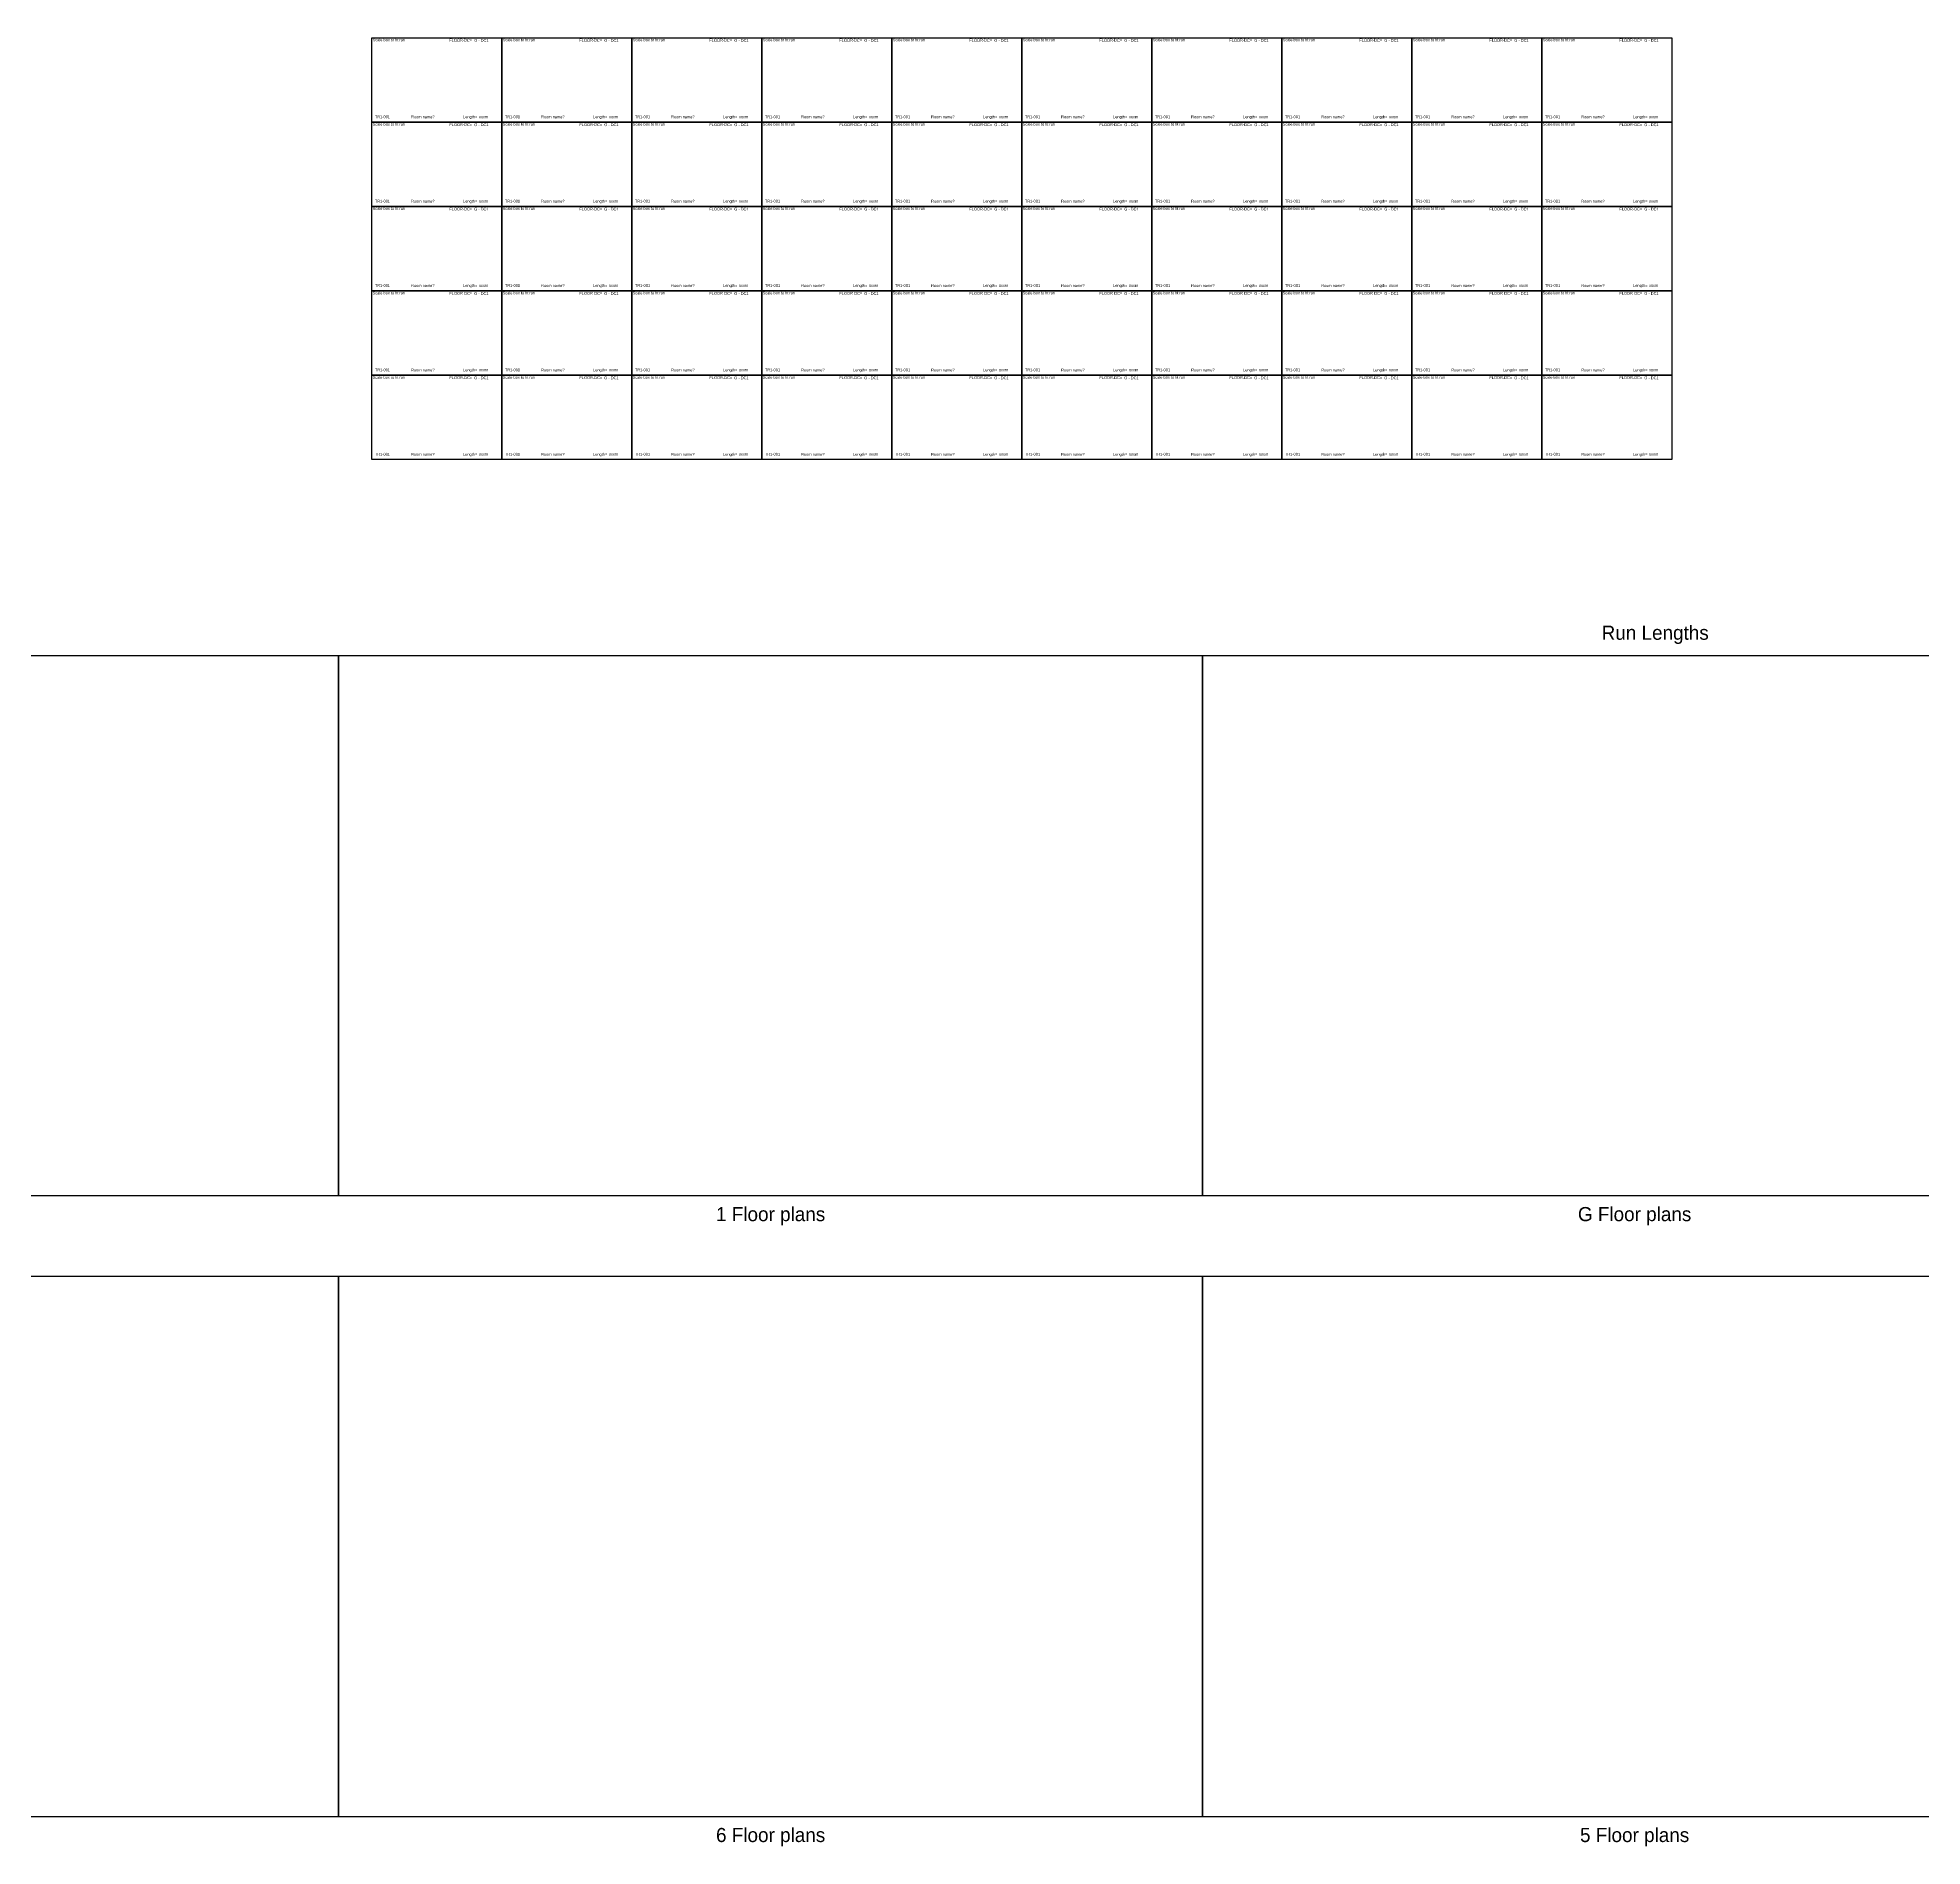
# Model space of a CAD drawing. Header units: millimetres. Extents: x 0 to 21838947, y -10538 to 10000000.
# Drawn here: x 20505031 to 21171989, y -10538 to 629686 of the extents above; entities that cross this region are included whole.
import ezdxf
from ezdxf.enums import TextEntityAlignment as Align

# ---------------------------------------------------------------- set-up
doc = ezdxf.new("R2010")
doc.units = ezdxf.units.MM
doc.layers.get('0').update_dxf_attribs({"lineweight": 30})
doc.layers.add('-00', color=7, linetype='Continuous', lineweight=30)

# ---------------------------------------------------------------- blocks, each defined once
blk = doc.blocks.new('CAT5 RUN')
blk.add_lwpolyline([(-46009, 29864), (0, 29864), (0, 0), (-46009, 0)], close=True)
blk.add_text('Scale box to fit run', height=1000).set_placement((-45675, 29109), align=Align.MIDDLE_LEFT)
for s, p in [('FLOOR-DC=', (-10503, 28957)), ('Length=', (-8641, 1848))]:
    blk.add_text(s, height=1000).set_placement(p, align=Align.MIDDLE_RIGHT)
for tag, p in [('FLOOR/DC', (-9717, 28419)), ('TAP', (-44900, 1364)), ('ROOM', (-32056, 1336)), ('LENGTH', (-8035, 1364))]:
    blk.add_attdef(tag, p, '', height=1000)

msp = doc.modelspace()

# ---------------------------------------------------------------- linework, layer by layer
at = {"layer": '-00'}
for points in [[(20611531, 410903), (20305765, 410903), (20305765, 219786), (20611531, 219786)], [(20917296, 410903), (20611531, 410903), (20611531, 219786), (20917296, 219786)], [(21223062, 410903), (20917296, 410903), (20917296, 219786), (21223062, 219786)], [(20611531, 191116), (20305765, 191116), (20305765, 0), (20611531, 0)], [(20917296, 191116), (20611531, 191116), (20611531, 0), (20917296, 0)], [(21223062, 191116), (20917296, 191116), (20917296, 0), (21223062, 0)]]:
    msp.add_lwpolyline(points, close=True, dxfattribs=at)

# ---------------------------------------------------------------- block references
ref = msp.add_blockref('CAT5 RUN', (20669242, 599822), dxfattribs=at)
ref.add_attrib('FLOOR/DC', 'G - DC1', (20659524, 628240), dxfattribs={"height": 1000})
ref.add_attrib('LENGTH', 'xxxm', (20661207, 601186), dxfattribs={"height": 1000})
ref.add_attrib('TAP', 'TR1-001', (20624342, 601186), dxfattribs={"height": 1000})
ref.add_attrib('ROOM', 'Room name?', (20637185, 601158), dxfattribs={"height": 1000})
ref = msp.add_blockref('CAT5 RUN', (20715251, 599822), dxfattribs=at)
ref.add_attrib('FLOOR/DC', 'G - DC1', (20705534, 628240), dxfattribs={"height": 1000})
ref.add_attrib('LENGTH', 'xxxm', (20707216, 601186), dxfattribs={"height": 1000})
ref.add_attrib('TAP', 'TR1-001', (20670351, 601186), dxfattribs={"height": 1000})
ref.add_attrib('ROOM', 'Room name?', (20683195, 601158), dxfattribs={"height": 1000})
ref = msp.add_blockref('CAT5 RUN', (20761261, 599822), dxfattribs=at)
ref.add_attrib('FLOOR/DC', 'G - DC1', (20751543, 628240), dxfattribs={"height": 1000})
ref.add_attrib('LENGTH', 'xxxm', (20753226, 601186), dxfattribs={"height": 1000})
ref.add_attrib('TAP', 'TR1-001', (20716360, 601186), dxfattribs={"height": 1000})
ref.add_attrib('ROOM', 'Room name?', (20729204, 601158), dxfattribs={"height": 1000})
ref = msp.add_blockref('CAT5 RUN', (20807270, 599822), dxfattribs=at)
ref.add_attrib('FLOOR/DC', 'G - DC1', (20797553, 628240), dxfattribs={"height": 1000})
ref.add_attrib('LENGTH', 'xxxm', (20799235, 601186), dxfattribs={"height": 1000})
ref.add_attrib('TAP', 'TR1-001', (20762370, 601186), dxfattribs={"height": 1000})
ref.add_attrib('ROOM', 'Room name?', (20775214, 601158), dxfattribs={"height": 1000})
ref = msp.add_blockref('CAT5 RUN', (20853280, 599822), dxfattribs=at)
ref.add_attrib('FLOOR/DC', 'G - DC1', (20843562, 628240), dxfattribs={"height": 1000})
ref.add_attrib('LENGTH', 'xxxm', (20845245, 601186), dxfattribs={"height": 1000})
ref.add_attrib('TAP', 'TR1-001', (20808379, 601186), dxfattribs={"height": 1000})
ref.add_attrib('ROOM', 'Room name?', (20821223, 601158), dxfattribs={"height": 1000})
ref = msp.add_blockref('CAT5 RUN', (20899289, 599822), dxfattribs=at)
ref.add_attrib('FLOOR/DC', 'G - DC1', (20889572, 628240), dxfattribs={"height": 1000})
ref.add_attrib('LENGTH', 'xxxm', (20891254, 601186), dxfattribs={"height": 1000})
ref.add_attrib('TAP', 'TR1-001', (20854389, 601186), dxfattribs={"height": 1000})
ref.add_attrib('ROOM', 'Room name?', (20867233, 601158), dxfattribs={"height": 1000})
ref = msp.add_blockref('CAT5 RUN', (20945298, 599822), dxfattribs=at)
ref.add_attrib('FLOOR/DC', 'G - DC1', (20935581, 628240), dxfattribs={"height": 1000})
ref.add_attrib('LENGTH', 'xxxm', (20937263, 601186), dxfattribs={"height": 1000})
ref.add_attrib('TAP', 'TR1-001', (20900398, 601186), dxfattribs={"height": 1000})
ref.add_attrib('ROOM', 'Room name?', (20913242, 601158), dxfattribs={"height": 1000})
ref = msp.add_blockref('CAT5 RUN', (20991308, 599822), dxfattribs=at)
ref.add_attrib('FLOOR/DC', 'G - DC1', (20981591, 628240), dxfattribs={"height": 1000})
ref.add_attrib('LENGTH', 'xxxm', (20983273, 601186), dxfattribs={"height": 1000})
ref.add_attrib('TAP', 'TR1-001', (20946408, 601186), dxfattribs={"height": 1000})
ref.add_attrib('ROOM', 'Room name?', (20959252, 601158), dxfattribs={"height": 1000})
ref = msp.add_blockref('CAT5 RUN', (21037317, 599822), dxfattribs=at)
ref.add_attrib('FLOOR/DC', 'G - DC1', (21027600, 628240), dxfattribs={"height": 1000})
ref.add_attrib('LENGTH', 'xxxm', (21029282, 601186), dxfattribs={"height": 1000})
ref.add_attrib('TAP', 'TR1-001', (20992417, 601186), dxfattribs={"height": 1000})
ref.add_attrib('ROOM', 'Room name?', (21005261, 601158), dxfattribs={"height": 1000})
ref = msp.add_blockref('CAT5 RUN', (21083327, 599822), dxfattribs=at)
ref.add_attrib('FLOOR/DC', 'G - DC1', (21073610, 628240), dxfattribs={"height": 1000})
ref.add_attrib('LENGTH', 'xxxm', (21075292, 601186), dxfattribs={"height": 1000})
ref.add_attrib('TAP', 'TR1-001', (21038427, 601186), dxfattribs={"height": 1000})
ref.add_attrib('ROOM', 'Room name?', (21051271, 601158), dxfattribs={"height": 1000})
ref = msp.add_blockref('CAT5 RUN', (20669242, 569957), dxfattribs=at)
ref.add_attrib('FLOOR/DC', 'G - DC1', (20659524, 598376), dxfattribs={"height": 1000})
ref.add_attrib('LENGTH', 'xxxm', (20661207, 571321), dxfattribs={"height": 1000})
ref.add_attrib('TAP', 'TR1-001', (20624342, 571321), dxfattribs={"height": 1000})
ref.add_attrib('ROOM', 'Room name?', (20637185, 571293), dxfattribs={"height": 1000})
ref = msp.add_blockref('CAT5 RUN', (20715251, 569957), dxfattribs=at)
ref.add_attrib('FLOOR/DC', 'G - DC1', (20705534, 598376), dxfattribs={"height": 1000})
ref.add_attrib('LENGTH', 'xxxm', (20707216, 571321), dxfattribs={"height": 1000})
ref.add_attrib('TAP', 'TR1-001', (20670351, 571321), dxfattribs={"height": 1000})
ref.add_attrib('ROOM', 'Room name?', (20683195, 571293), dxfattribs={"height": 1000})
ref = msp.add_blockref('CAT5 RUN', (20761261, 569957), dxfattribs=at)
ref.add_attrib('FLOOR/DC', 'G - DC1', (20751543, 598376), dxfattribs={"height": 1000})
ref.add_attrib('LENGTH', 'xxxm', (20753226, 571321), dxfattribs={"height": 1000})
ref.add_attrib('TAP', 'TR1-001', (20716360, 571321), dxfattribs={"height": 1000})
ref.add_attrib('ROOM', 'Room name?', (20729204, 571293), dxfattribs={"height": 1000})
ref = msp.add_blockref('CAT5 RUN', (20807270, 569957), dxfattribs=at)
ref.add_attrib('FLOOR/DC', 'G - DC1', (20797553, 598376), dxfattribs={"height": 1000})
ref.add_attrib('LENGTH', 'xxxm', (20799235, 571321), dxfattribs={"height": 1000})
ref.add_attrib('TAP', 'TR1-001', (20762370, 571321), dxfattribs={"height": 1000})
ref.add_attrib('ROOM', 'Room name?', (20775214, 571293), dxfattribs={"height": 1000})
ref = msp.add_blockref('CAT5 RUN', (20853280, 569957), dxfattribs=at)
ref.add_attrib('FLOOR/DC', 'G - DC1', (20843562, 598376), dxfattribs={"height": 1000})
ref.add_attrib('LENGTH', 'xxxm', (20845245, 571321), dxfattribs={"height": 1000})
ref.add_attrib('TAP', 'TR1-001', (20808379, 571321), dxfattribs={"height": 1000})
ref.add_attrib('ROOM', 'Room name?', (20821223, 571293), dxfattribs={"height": 1000})
ref = msp.add_blockref('CAT5 RUN', (20899289, 569957), dxfattribs=at)
ref.add_attrib('FLOOR/DC', 'G - DC1', (20889572, 598376), dxfattribs={"height": 1000})
ref.add_attrib('LENGTH', 'xxxm', (20891254, 571321), dxfattribs={"height": 1000})
ref.add_attrib('TAP', 'TR1-001', (20854389, 571321), dxfattribs={"height": 1000})
ref.add_attrib('ROOM', 'Room name?', (20867233, 571293), dxfattribs={"height": 1000})
ref = msp.add_blockref('CAT5 RUN', (20945298, 569957), dxfattribs=at)
ref.add_attrib('FLOOR/DC', 'G - DC1', (20935581, 598376), dxfattribs={"height": 1000})
ref.add_attrib('LENGTH', 'xxxm', (20937263, 571321), dxfattribs={"height": 1000})
ref.add_attrib('TAP', 'TR1-001', (20900398, 571321), dxfattribs={"height": 1000})
ref.add_attrib('ROOM', 'Room name?', (20913242, 571293), dxfattribs={"height": 1000})
ref = msp.add_blockref('CAT5 RUN', (20991308, 569957), dxfattribs=at)
ref.add_attrib('FLOOR/DC', 'G - DC1', (20981591, 598376), dxfattribs={"height": 1000})
ref.add_attrib('LENGTH', 'xxxm', (20983273, 571321), dxfattribs={"height": 1000})
ref.add_attrib('TAP', 'TR1-001', (20946408, 571321), dxfattribs={"height": 1000})
ref.add_attrib('ROOM', 'Room name?', (20959252, 571293), dxfattribs={"height": 1000})
ref = msp.add_blockref('CAT5 RUN', (21037317, 569957), dxfattribs=at)
ref.add_attrib('FLOOR/DC', 'G - DC1', (21027600, 598376), dxfattribs={"height": 1000})
ref.add_attrib('LENGTH', 'xxxm', (21029282, 571321), dxfattribs={"height": 1000})
ref.add_attrib('TAP', 'TR1-001', (20992417, 571321), dxfattribs={"height": 1000})
ref.add_attrib('ROOM', 'Room name?', (21005261, 571293), dxfattribs={"height": 1000})
ref = msp.add_blockref('CAT5 RUN', (21083327, 569957), dxfattribs=at)
ref.add_attrib('FLOOR/DC', 'G - DC1', (21073610, 598376), dxfattribs={"height": 1000})
ref.add_attrib('LENGTH', 'xxxm', (21075292, 571321), dxfattribs={"height": 1000})
ref.add_attrib('TAP', 'TR1-001', (21038427, 571321), dxfattribs={"height": 1000})
ref.add_attrib('ROOM', 'Room name?', (21051271, 571293), dxfattribs={"height": 1000})
ref = msp.add_blockref('CAT5 RUN', (20669242, 540093), dxfattribs=at)
ref.add_attrib('FLOOR/DC', 'G - DC1', (20659524, 568512), dxfattribs={"height": 1000})
ref.add_attrib('LENGTH', 'xxxm', (20661207, 541457), dxfattribs={"height": 1000})
ref.add_attrib('TAP', 'TR1-001', (20624342, 541457), dxfattribs={"height": 1000})
ref.add_attrib('ROOM', 'Room name?', (20637185, 541429), dxfattribs={"height": 1000})
ref = msp.add_blockref('CAT5 RUN', (20715251, 540093), dxfattribs=at)
ref.add_attrib('FLOOR/DC', 'G - DC1', (20705534, 568512), dxfattribs={"height": 1000})
ref.add_attrib('LENGTH', 'xxxm', (20707216, 541457), dxfattribs={"height": 1000})
ref.add_attrib('TAP', 'TR1-001', (20670351, 541457), dxfattribs={"height": 1000})
ref.add_attrib('ROOM', 'Room name?', (20683195, 541429), dxfattribs={"height": 1000})
ref = msp.add_blockref('CAT5 RUN', (20761261, 540093), dxfattribs=at)
ref.add_attrib('FLOOR/DC', 'G - DC1', (20751543, 568512), dxfattribs={"height": 1000})
ref.add_attrib('LENGTH', 'xxxm', (20753226, 541457), dxfattribs={"height": 1000})
ref.add_attrib('TAP', 'TR1-001', (20716360, 541457), dxfattribs={"height": 1000})
ref.add_attrib('ROOM', 'Room name?', (20729204, 541429), dxfattribs={"height": 1000})
ref = msp.add_blockref('CAT5 RUN', (20807270, 540093), dxfattribs=at)
ref.add_attrib('FLOOR/DC', 'G - DC1', (20797553, 568512), dxfattribs={"height": 1000})
ref.add_attrib('LENGTH', 'xxxm', (20799235, 541457), dxfattribs={"height": 1000})
ref.add_attrib('TAP', 'TR1-001', (20762370, 541457), dxfattribs={"height": 1000})
ref.add_attrib('ROOM', 'Room name?', (20775214, 541429), dxfattribs={"height": 1000})
ref = msp.add_blockref('CAT5 RUN', (20853280, 540093), dxfattribs=at)
ref.add_attrib('FLOOR/DC', 'G - DC1', (20843562, 568512), dxfattribs={"height": 1000})
ref.add_attrib('LENGTH', 'xxxm', (20845245, 541457), dxfattribs={"height": 1000})
ref.add_attrib('TAP', 'TR1-001', (20808379, 541457), dxfattribs={"height": 1000})
ref.add_attrib('ROOM', 'Room name?', (20821223, 541429), dxfattribs={"height": 1000})
ref = msp.add_blockref('CAT5 RUN', (20899289, 540093), dxfattribs=at)
ref.add_attrib('FLOOR/DC', 'G - DC1', (20889572, 568512), dxfattribs={"height": 1000})
ref.add_attrib('LENGTH', 'xxxm', (20891254, 541457), dxfattribs={"height": 1000})
ref.add_attrib('TAP', 'TR1-001', (20854389, 541457), dxfattribs={"height": 1000})
ref.add_attrib('ROOM', 'Room name?', (20867233, 541429), dxfattribs={"height": 1000})
ref = msp.add_blockref('CAT5 RUN', (20945298, 540093), dxfattribs=at)
ref.add_attrib('FLOOR/DC', 'G - DC1', (20935581, 568512), dxfattribs={"height": 1000})
ref.add_attrib('LENGTH', 'xxxm', (20937263, 541457), dxfattribs={"height": 1000})
ref.add_attrib('TAP', 'TR1-001', (20900398, 541457), dxfattribs={"height": 1000})
ref.add_attrib('ROOM', 'Room name?', (20913242, 541429), dxfattribs={"height": 1000})
ref = msp.add_blockref('CAT5 RUN', (20991308, 540093), dxfattribs=at)
ref.add_attrib('FLOOR/DC', 'G - DC1', (20981591, 568512), dxfattribs={"height": 1000})
ref.add_attrib('LENGTH', 'xxxm', (20983273, 541457), dxfattribs={"height": 1000})
ref.add_attrib('TAP', 'TR1-001', (20946408, 541457), dxfattribs={"height": 1000})
ref.add_attrib('ROOM', 'Room name?', (20959252, 541429), dxfattribs={"height": 1000})
ref = msp.add_blockref('CAT5 RUN', (21037317, 540093), dxfattribs=at)
ref.add_attrib('FLOOR/DC', 'G - DC1', (21027600, 568512), dxfattribs={"height": 1000})
ref.add_attrib('LENGTH', 'xxxm', (21029282, 541457), dxfattribs={"height": 1000})
ref.add_attrib('TAP', 'TR1-001', (20992417, 541457), dxfattribs={"height": 1000})
ref.add_attrib('ROOM', 'Room name?', (21005261, 541429), dxfattribs={"height": 1000})
ref = msp.add_blockref('CAT5 RUN', (21083327, 540093), dxfattribs=at)
ref.add_attrib('FLOOR/DC', 'G - DC1', (21073610, 568512), dxfattribs={"height": 1000})
ref.add_attrib('LENGTH', 'xxxm', (21075292, 541457), dxfattribs={"height": 1000})
ref.add_attrib('TAP', 'TR1-001', (21038427, 541457), dxfattribs={"height": 1000})
ref.add_attrib('ROOM', 'Room name?', (21051271, 541429), dxfattribs={"height": 1000})
ref = msp.add_blockref('CAT5 RUN', (20669242, 510229), dxfattribs=at)
ref.add_attrib('FLOOR/DC', 'G - DC1', (20659524, 538648), dxfattribs={"height": 1000})
ref.add_attrib('LENGTH', 'xxxm', (20661207, 511593), dxfattribs={"height": 1000})
ref.add_attrib('TAP', 'TR1-001', (20624342, 511593), dxfattribs={"height": 1000})
ref.add_attrib('ROOM', 'Room name?', (20637185, 511565), dxfattribs={"height": 1000})
ref = msp.add_blockref('CAT5 RUN', (20715251, 510229), dxfattribs=at)
ref.add_attrib('FLOOR/DC', 'G - DC1', (20705534, 538648), dxfattribs={"height": 1000})
ref.add_attrib('LENGTH', 'xxxm', (20707216, 511593), dxfattribs={"height": 1000})
ref.add_attrib('TAP', 'TR1-001', (20670351, 511593), dxfattribs={"height": 1000})
ref.add_attrib('ROOM', 'Room name?', (20683195, 511565), dxfattribs={"height": 1000})
ref = msp.add_blockref('CAT5 RUN', (20761261, 510229), dxfattribs=at)
ref.add_attrib('FLOOR/DC', 'G - DC1', (20751543, 538648), dxfattribs={"height": 1000})
ref.add_attrib('LENGTH', 'xxxm', (20753226, 511593), dxfattribs={"height": 1000})
ref.add_attrib('TAP', 'TR1-001', (20716360, 511593), dxfattribs={"height": 1000})
ref.add_attrib('ROOM', 'Room name?', (20729204, 511565), dxfattribs={"height": 1000})
ref = msp.add_blockref('CAT5 RUN', (20807270, 510229), dxfattribs=at)
ref.add_attrib('FLOOR/DC', 'G - DC1', (20797553, 538648), dxfattribs={"height": 1000})
ref.add_attrib('LENGTH', 'xxxm', (20799235, 511593), dxfattribs={"height": 1000})
ref.add_attrib('TAP', 'TR1-001', (20762370, 511593), dxfattribs={"height": 1000})
ref.add_attrib('ROOM', 'Room name?', (20775214, 511565), dxfattribs={"height": 1000})
ref = msp.add_blockref('CAT5 RUN', (20853280, 510229), dxfattribs=at)
ref.add_attrib('FLOOR/DC', 'G - DC1', (20843562, 538648), dxfattribs={"height": 1000})
ref.add_attrib('LENGTH', 'xxxm', (20845245, 511593), dxfattribs={"height": 1000})
ref.add_attrib('TAP', 'TR1-001', (20808379, 511593), dxfattribs={"height": 1000})
ref.add_attrib('ROOM', 'Room name?', (20821223, 511565), dxfattribs={"height": 1000})
ref = msp.add_blockref('CAT5 RUN', (20899289, 510229), dxfattribs=at)
ref.add_attrib('FLOOR/DC', 'G - DC1', (20889572, 538648), dxfattribs={"height": 1000})
ref.add_attrib('LENGTH', 'xxxm', (20891254, 511593), dxfattribs={"height": 1000})
ref.add_attrib('TAP', 'TR1-001', (20854389, 511593), dxfattribs={"height": 1000})
ref.add_attrib('ROOM', 'Room name?', (20867233, 511565), dxfattribs={"height": 1000})
ref = msp.add_blockref('CAT5 RUN', (20945298, 510229), dxfattribs=at)
ref.add_attrib('FLOOR/DC', 'G - DC1', (20935581, 538648), dxfattribs={"height": 1000})
ref.add_attrib('LENGTH', 'xxxm', (20937263, 511593), dxfattribs={"height": 1000})
ref.add_attrib('TAP', 'TR1-001', (20900398, 511593), dxfattribs={"height": 1000})
ref.add_attrib('ROOM', 'Room name?', (20913242, 511565), dxfattribs={"height": 1000})
ref = msp.add_blockref('CAT5 RUN', (20991308, 510229), dxfattribs=at)
ref.add_attrib('FLOOR/DC', 'G - DC1', (20981591, 538648), dxfattribs={"height": 1000})
ref.add_attrib('LENGTH', 'xxxm', (20983273, 511593), dxfattribs={"height": 1000})
ref.add_attrib('TAP', 'TR1-001', (20946408, 511593), dxfattribs={"height": 1000})
ref.add_attrib('ROOM', 'Room name?', (20959252, 511565), dxfattribs={"height": 1000})
ref = msp.add_blockref('CAT5 RUN', (21037317, 510229), dxfattribs=at)
ref.add_attrib('FLOOR/DC', 'G - DC1', (21027600, 538648), dxfattribs={"height": 1000})
ref.add_attrib('LENGTH', 'xxxm', (21029282, 511593), dxfattribs={"height": 1000})
ref.add_attrib('TAP', 'TR1-001', (20992417, 511593), dxfattribs={"height": 1000})
ref.add_attrib('ROOM', 'Room name?', (21005261, 511565), dxfattribs={"height": 1000})
ref = msp.add_blockref('CAT5 RUN', (21083327, 510229), dxfattribs=at)
ref.add_attrib('FLOOR/DC', 'G - DC1', (21073610, 538648), dxfattribs={"height": 1000})
ref.add_attrib('LENGTH', 'xxxm', (21075292, 511593), dxfattribs={"height": 1000})
ref.add_attrib('TAP', 'TR1-001', (21038427, 511593), dxfattribs={"height": 1000})
ref.add_attrib('ROOM', 'Room name?', (21051271, 511565), dxfattribs={"height": 1000})
ref = msp.add_blockref('CAT5 RUN', (20669242, 480365), dxfattribs=at)
ref.add_attrib('FLOOR/DC', 'G - DC1', (20659524, 508783), dxfattribs={"height": 1000})
ref.add_attrib('LENGTH', 'xxxm', (20661207, 481729), dxfattribs={"height": 1000})
ref.add_attrib('TAP', 'TR1-001', (20624342, 481729), dxfattribs={"height": 1000})
ref.add_attrib('ROOM', 'Room name?', (20637185, 481701), dxfattribs={"height": 1000})
ref = msp.add_blockref('CAT5 RUN', (20715251, 480365), dxfattribs=at)
ref.add_attrib('FLOOR/DC', 'G - DC1', (20705534, 508783), dxfattribs={"height": 1000})
ref.add_attrib('LENGTH', 'xxxm', (20707216, 481729), dxfattribs={"height": 1000})
ref.add_attrib('TAP', 'TR1-001', (20670351, 481729), dxfattribs={"height": 1000})
ref.add_attrib('ROOM', 'Room name?', (20683195, 481701), dxfattribs={"height": 1000})
ref = msp.add_blockref('CAT5 RUN', (20761261, 480365), dxfattribs=at)
ref.add_attrib('FLOOR/DC', 'G - DC1', (20751543, 508783), dxfattribs={"height": 1000})
ref.add_attrib('LENGTH', 'xxxm', (20753226, 481729), dxfattribs={"height": 1000})
ref.add_attrib('TAP', 'TR1-001', (20716360, 481729), dxfattribs={"height": 1000})
ref.add_attrib('ROOM', 'Room name?', (20729204, 481701), dxfattribs={"height": 1000})
ref = msp.add_blockref('CAT5 RUN', (20807270, 480365), dxfattribs=at)
ref.add_attrib('FLOOR/DC', 'G - DC1', (20797553, 508783), dxfattribs={"height": 1000})
ref.add_attrib('LENGTH', 'xxxm', (20799235, 481729), dxfattribs={"height": 1000})
ref.add_attrib('TAP', 'TR1-001', (20762370, 481729), dxfattribs={"height": 1000})
ref.add_attrib('ROOM', 'Room name?', (20775214, 481701), dxfattribs={"height": 1000})
ref = msp.add_blockref('CAT5 RUN', (20853280, 480365), dxfattribs=at)
ref.add_attrib('FLOOR/DC', 'G - DC1', (20843562, 508783), dxfattribs={"height": 1000})
ref.add_attrib('LENGTH', 'xxxm', (20845245, 481729), dxfattribs={"height": 1000})
ref.add_attrib('TAP', 'TR1-001', (20808379, 481729), dxfattribs={"height": 1000})
ref.add_attrib('ROOM', 'Room name?', (20821223, 481701), dxfattribs={"height": 1000})
ref = msp.add_blockref('CAT5 RUN', (20899289, 480365), dxfattribs=at)
ref.add_attrib('FLOOR/DC', 'G - DC1', (20889572, 508783), dxfattribs={"height": 1000})
ref.add_attrib('LENGTH', 'xxxm', (20891254, 481729), dxfattribs={"height": 1000})
ref.add_attrib('TAP', 'TR1-001', (20854389, 481729), dxfattribs={"height": 1000})
ref.add_attrib('ROOM', 'Room name?', (20867233, 481701), dxfattribs={"height": 1000})
ref = msp.add_blockref('CAT5 RUN', (20945298, 480365), dxfattribs=at)
ref.add_attrib('FLOOR/DC', 'G - DC1', (20935581, 508783), dxfattribs={"height": 1000})
ref.add_attrib('LENGTH', 'xxxm', (20937263, 481729), dxfattribs={"height": 1000})
ref.add_attrib('TAP', 'TR1-001', (20900398, 481729), dxfattribs={"height": 1000})
ref.add_attrib('ROOM', 'Room name?', (20913242, 481701), dxfattribs={"height": 1000})
ref = msp.add_blockref('CAT5 RUN', (20991308, 480365), dxfattribs=at)
ref.add_attrib('FLOOR/DC', 'G - DC1', (20981591, 508783), dxfattribs={"height": 1000})
ref.add_attrib('LENGTH', 'xxxm', (20983273, 481729), dxfattribs={"height": 1000})
ref.add_attrib('TAP', 'TR1-001', (20946408, 481729), dxfattribs={"height": 1000})
ref.add_attrib('ROOM', 'Room name?', (20959252, 481701), dxfattribs={"height": 1000})
ref = msp.add_blockref('CAT5 RUN', (21037317, 480365), dxfattribs=at)
ref.add_attrib('FLOOR/DC', 'G - DC1', (21027600, 508783), dxfattribs={"height": 1000})
ref.add_attrib('LENGTH', 'xxxm', (21029282, 481729), dxfattribs={"height": 1000})
ref.add_attrib('TAP', 'TR1-001', (20992417, 481729), dxfattribs={"height": 1000})
ref.add_attrib('ROOM', 'Room name?', (21005261, 481701), dxfattribs={"height": 1000})
ref = msp.add_blockref('CAT5 RUN', (21083327, 480365), dxfattribs=at)
ref.add_attrib('FLOOR/DC', 'G - DC1', (21073610, 508783), dxfattribs={"height": 1000})
ref.add_attrib('LENGTH', 'xxxm', (21075292, 481729), dxfattribs={"height": 1000})
ref.add_attrib('TAP', 'TR1-001', (21038427, 481729), dxfattribs={"height": 1000})
ref.add_attrib('ROOM', 'Room name?', (21051271, 481701), dxfattribs={"height": 1000})

# ---------------------------------------------------------------- texts
for s, p in [('Run Lengths', (21077462, 419054)), ('1 Floor plans', (20764414, 213256)), ('G Floor plans', (21070179, 213256)), ('6 Floor plans', (20764414, -6530)), ('5 Floor plans', (21070179, -6530))]:
    msp.add_text(s, height=5000, dxfattribs=at).set_placement(p, align=Align.MIDDLE_CENTER)

doc.saveas('drawing.dxf')
